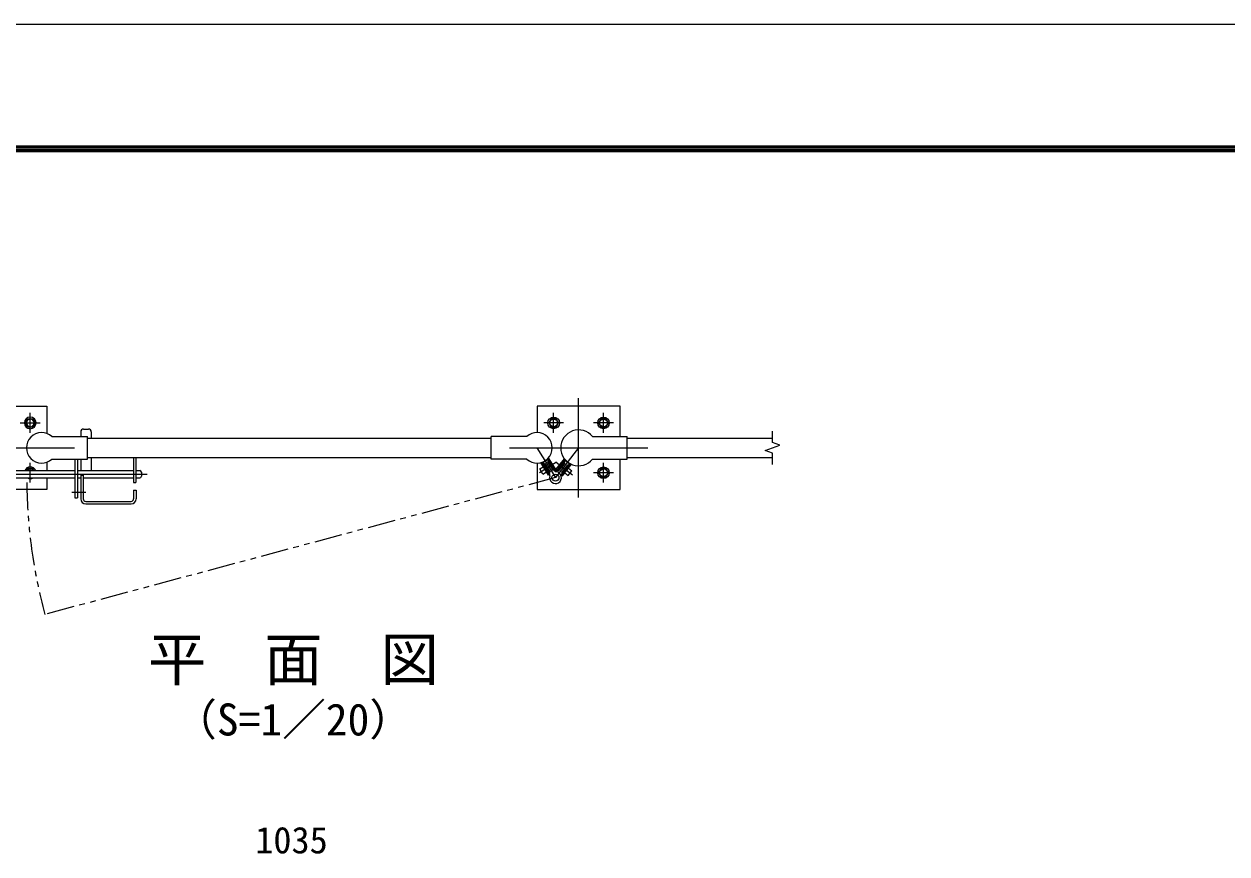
# Model space of a CAD drawing. Units: millimetres, scale not verified. Extents: x -4200 to 4200, y -2970 to 2970.
# Drawn here: x -2585 to -413, y 1472 to 2970 of the extents above; entities that cross this region are included whole.
import ezdxf
from ezdxf.enums import TextEntityAlignment as Align

# ---------------------------------------------------------------- set-up
doc = ezdxf.new("R2010")
doc.units = ezdxf.units.MM
doc.header["$LTSCALE"] = 20
doc.linetypes.add('USER1', pattern=[50.8, 31.75, -6.35, 6.35, -6.35])
doc.linetypes.add('USER2', pattern=[5, 2.5, -0.5, 0.5, -0.5, 0.5, -0.5])
doc.layers.add('0-0_D-TTL-TXT', color=7, linetype='Continuous')
for name, color, linetype, lineweight in [('0-1_D-BMK', 2, 'USER1', 13), ('0-2_D-STR1', 1, 'Continuous', 18), ('0-3_D-STR3', 3, 'Continuous', 13), ('0-4_D-STR-DIM', 7, 'Continuous', 9), ('0-5_0', 3, 'Continuous', 18), ('0-8_D-TTL', 7, 'Continuous', 9)]:
    doc.layers.add(name, color=color, linetype=linetype, lineweight=lineweight)
doc.styles.add('ＭＳ ゴシック', font='')
doc.styles.get('ＭＳ ゴシック').set_extended_font_data('MS Gothic')

# ---------------------------------------------------------------- blocks, each defined once
blk = doc.blocks.new('M10-平')
at = {"layer": '0-5_0'}
blk.add_lwpolyline([(152.6, -88.1), (152.6, 88.1), (0, 176.2), (-152.6, 88.1), (-152.6, -88.1), (0, -176.2)], close=True, dxfattribs=at)
for radius in [210, 138.5]:
    blk.add_circle((0, 0), radius, dxfattribs=at)

msp = doc.modelspace()

# ---------------------------------------------------------------- linework, layer by layer
at = {"layer": '0-1_D-BMK'}
for p, q in [((-1584.05, 2115.38), (-1584.05, 2294.33)), ((-2574.05, 2231.94), (-2574.05, 2267.77)), ((-1629.05, 2231.94), (-1629.05, 2267.77)), ((-1539.05, 2231.94), (-1539.05, 2267.77)), ((-2591.96, 2249.85), (-2556.13, 2249.85)), ((-1611.13, 2249.85), (-1646.96, 2249.85)), ((-1521.13, 2249.85), (-1556.96, 2249.85)), ((-2744.05, 2204.85), (-2494.05, 2204.85)), ((-1709.05, 2204.85), (-1459.05, 2204.85)), ((-1659.2, 2204.85), (-1625.78, 2151.04)), ((-1584.05, 2204.85), (-1625.78, 2151.04)), ((-2574.05, 2141.94), (-2574.05, 2177.77)), ((-1624.2, 2178.85), (-1654.64, 2159.95)), ((-1624.56, 2178.95), (-1595.11, 2156.11)), ((-1539.05, 2141.94), (-1539.05, 2177.77)), ((-2680.36, 2157.15), (-2362.7, 2157.15)), ((-1521.13, 2159.85), (-1556.96, 2159.85)), ((-2498.82, 2124.65), (-2473.68, 2124.65))]:
    msp.add_line(p, q, dxfattribs=at)
at = {"layer": '0-1_D-BMK', "linetype": 'USER2'}
msp.add_line((-1625.78, 2151.04), (-2547.79, 1903.98), dxfattribs=at)
msp.add_arc((-1625.78, 2151.04), 954.54, 180.5332, 195, dxfattribs=at)
at = {"layer": '0-2_D-STR1'}
for p, q in [((-2470.9, 2222.35), (-1741.7, 2222.35)), ((-1496.55, 2222.35), (-1234.05, 2222.35)), ((-2470.9, 2187.35), (-1741.7, 2187.35)), ((-1496.55, 2187.35), (-1234.05, 2187.35))]:
    msp.add_line(p, q, dxfattribs=at)
at = {"layer": '0-3_D-STR3'}
for p, q in [((-2477.9, 2238.65), (-2468.9, 2238.65)), ((-2534.9, 2225.2), (-2470.9, 2225.2)), ((-2482.9, 2233.65), (-2482.9, 2225.2)), ((-2463.9, 2233.65), (-2463.9, 2222.35)), ((-1677.69, 2225.2), (-1741.7, 2225.2)), ((-1558.9, 2225.2), (-1496.55, 2225.2)), ((-2544.05, 2178.99), (-2544.05, 2163.65)), ((-2488.9, 2184.5), (-2488.9, 2114.65)), ((-2482.9, 2184.5), (-2482.9, 2163.65)), ((-2463.9, 2187.35), (-2463.9, 2163.65)), ((-2387.9, 2187.35), (-2387.9, 2142.15)), ((-2383.4, 2187.35), (-2383.4, 2142.15)), ((-1638.24, 2155.37), (-1652.42, 2178.2)), ((-1636.31, 2156.62), (-1650.13, 2178.89)), ((-1647.8, 2178.91), (-1648.12, 2177.54)), ((-1648.12, 2177.54), (-1636.48, 2158.79)), ((-1647.8, 2178.91), (-1641, 2183.14)), ((-1646.8, 2175.41), (-1645.1, 2176.47)), ((-1645.78, 2171.88), (-1644.93, 2172.4)), ((-1645.1, 2176.47), (-1635.6, 2161.18)), ((-1639.13, 2163.06), (-1644.93, 2172.4)), ((-1641, 2183.14), (-1639.62, 2182.81)), ((-1640, 2179.63), (-1638.3, 2180.69)), ((-1640, 2179.63), (-1630.51, 2164.34)), ((-1626.11, 2162.95), (-1639.94, 2185.22)), ((-1639.62, 2182.81), (-1627.98, 2164.07)), ((-1624.16, 2164.17), (-1638.31, 2186.96)), ((-1625.02, 2165.56), (-1609.76, 2185.23)), ((-1624.21, 2162.85), (-1608.27, 2183.41)), ((-1608.66, 2178.01), (-1619.69, 2163.78)), ((-1603.92, 2174.33), (-1614.95, 2160.1)), ((-1614.72, 2155.5), (-1598.78, 2176.06)), ((-1600.81, 2175.08), (-1614.33, 2157.64)), ((-1612.9, 2154.09), (-1596.65, 2175.06)), ((-1610.24, 2179.23), (-1608.66, 2178.01)), ((-1607.31, 2181.38), (-1600.98, 2176.48)), ((-1603.92, 2174.33), (-1602.34, 2173.1)), ((-1600.98, 2176.48), (-1600.81, 2175.08)), ((-2616.75, 2163.65), (-2493.4, 2163.65)), ((-2616.75, 2150.65), (-2493.4, 2150.65)), ((-2567.42, 2163.64), (-2569.64, 2167.48)), ((-2488.9, 2163.65), (-2387.9, 2163.65)), ((-2488.9, 2150.65), (-2482.9, 2150.65)), ((-2482.9, 2155.65), (-2482.9, 2112.65)), ((-2482.9, 2155.65), (-2478.4, 2155.65)), ((-2478.4, 2155.65), (-2478.4, 2112.65)), ((-2478.4, 2150.65), (-2387.9, 2150.65)), ((-2383.4, 2163.65), (-2376.4, 2163.65)), ((-2383.4, 2150.65), (-2376.4, 2150.65)), ((-2373.4, 2160.65), (-2373.4, 2153.65)), ((-1654.11, 2166.71), (-1647.73, 2170.66)), ((-1648.3, 2157.36), (-1654.11, 2166.71)), ((-1648.3, 2157.36), (-1641.93, 2161.32)), ((-1639.98, 2162.53), (-1639.13, 2163.06)), ((-1636.31, 2156.62), (-1638.26, 2155.41)), ((-1637.3, 2160.12), (-1635.6, 2161.18)), ((-1630.51, 2164.34), (-1628.81, 2165.4)), ((-1626.11, 2162.95), (-1624.16, 2164.17)), ((-1624.21, 2162.85), (-1625.12, 2163.57)), ((-1621.27, 2165.01), (-1619.69, 2163.78)), ((-1614.95, 2160.1), (-1613.37, 2158.88)), ((-1614.72, 2155.5), (-1612.9, 2154.09)), ((-1611.34, 2161.5), (-1604.6, 2170.19)), ((-1611.34, 2161.5), (-1610.55, 2160.88)), ((-1608.73, 2159.47), (-1602.8, 2154.88)), ((-1604.6, 2170.19), (-1603.81, 2169.58)), ((-1602.8, 2154.88), (-1596.06, 2163.57)), ((-1601.99, 2168.17), (-1596.06, 2163.57)), ((-2387.9, 2142.15), (-2383.4, 2142.15)), ((-2387.4, 2128.65), (-2387.4, 2112.65)), ((-2387.4, 2128.65), (-2382.9, 2128.65)), ((-2382.9, 2128.65), (-2382.9, 2112.65)), ((-2473.9, 2108.15), (-2391.9, 2108.15)), ((-2473.9, 2103.65), (-2391.9, 2103.65))]:
    msp.add_line(p, q, dxfattribs=at)
for points in [[(-2694.05, 2225.2), (-2694.05, 2279.85), (-2544.05, 2279.85), (-2544.05, 2230.72)], [(-1509.05, 2225.2), (-1509.05, 2279.85), (-1659.05, 2279.85), (-1659.05, 2232.35)], [(-2534.9, 2184.5), (-2470.9, 2184.5), (-2470.9, 2225.2)], [(-1677.69, 2184.5), (-1741.7, 2184.5), (-1741.7, 2225.2)], [(-1558.9, 2184.5), (-1496.55, 2184.5), (-1496.55, 2225.2)], [(-2544.05, 2150.65), (-2544.05, 2129.85), (-2694.05, 2129.85), (-2694.05, 2184.5)], [(-2493.4, 2184.5), (-2493.4, 2114.65), (-2488.9, 2114.65)], [(-1659.05, 2177.36), (-1659.05, 2129.85), (-1509.05, 2129.85), (-1509.05, 2184.5)], [(-1607.31, 2181.38), (-1608.71, 2181.21), (-1622.23, 2163.77)], [(-2569.64, 2167.48), (-2578.45, 2167.48), (-2580.66, 2163.65)]]:
    msp.add_lwpolyline(points, dxfattribs=at)
msp.add_circle((-1625.78, 2151.04), 6.3, dxfattribs=at)
for centre, radius, start, end in [((-2477.9, 2233.65), 5, 90, 180), ((-2468.9, 2233.65), 5, 0, 90), ((-1584.05, 2204.85), 32.35, 38.9806, 321.0194), ((-2553.4, 2204.85), 27.5, 47.73142, 312.26858), ((-1659.2, 2204.85), 27.5, 227.73142, 132.26858), ((-2574.05, 2159.85), 10.5, 21.21557, 158.78443), ((-2574.05, 2159.85), 6.93, 33.27718, 146.72282), ((-2574.05, 2159.85), 10.5, 241.17846, 298.82154), ((-2376.4, 2160.65), 3, 0, 90), ((-2376.4, 2153.65), 3, 270, 0), ((-1625.78, 2151.04), 10.8, 161.10578, 82.57528), ((-1640.72, 2156.15), 5, 341.10578, 31.84053), ((-1623.73, 2166.7), 5, 211.84053, 262.57528), ((-1626.18, 2166.83), 5, 281.21846, 322.21032), ((-1610.38, 2154.58), 5, 142.21032, 192.94508), ((-2473.9, 2112.65), 9, 180, 270), ((-2473.9, 2112.65), 4.5, 180, 270), ((-2391.9, 2112.65), 4.5, 270, 0), ((-2391.9, 2112.65), 9, 270, 0)]:
    msp.add_arc(centre, radius, start, end, dxfattribs=at)
at = {"layer": '0-4_D-STR-DIM'}
for p, q in [((-1234.05, 2214.47), (-1234.05, 2234.85)), ((-1247.26, 2200.04), (-1220.83, 2209.66)), ((-1234.05, 2195.23), (-1247.26, 2200.04)), ((-1220.83, 2209.66), (-1234.05, 2214.47)), ((-1234.05, 2174.85), (-1234.05, 2195.23))]:
    msp.add_line(p, q, dxfattribs=at)
at = {"layer": '0-8_D-TTL', "color": 2, "lineweight": 18}
msp.add_lwpolyline([(-4200, 2970), (4200, 2970), (4200, -2970), (-4200, -2970)], close=True, dxfattribs=at)
at = {"layer": '0-8_D-TTL'}
for points in [[(-3930, 2750), (3930, 2750), (3930, -2750), (-3930, -2750)], [(-3927.5, 2747.5), (3927.5, 2747.5), (3927.5, -2747.5), (-3927.5, -2747.5)], [(-3925, 2745), (3925, 2745), (3925, -2745), (-3925, -2745)], [(-3922.5, 2742.5), (3922.5, 2742.5), (3922.5, -2742.5), (-3922.5, -2742.5)], [(-3920, 2740), (3920, 2740), (3920, -2740), (-3920, -2740)]]:
    msp.add_lwpolyline(points, close=True, dxfattribs=at)

# ---------------------------------------------------------------- block references
at = {"layer": '0-3_D-STR3', "yscale": 0.05}
for p, xscale, rotation in [((-2574.05, 2249.85), -0.05, 330), ((-1629.05, 2249.85), 0.05, 30), ((-1539.05, 2249.85), 0.05, 30), ((-1539.05, 2159.85), 0.05, 30)]:
    msp.add_blockref('M10-平', p, dxfattribs=dict(at, xscale=xscale, rotation=rotation))

# ---------------------------------------------------------------- texts
at = {"layer": '0-0_D-TTL-TXT', "style": 'ＭＳ ゴシック'}
for s, height, p in [('平\u3000面\u3000図', 76.98, (-2361.44, 1761.33)), ('（S=1／20）', 57.77, (-2315.96, 1668.13))]:
    msp.add_text(s, height=height, dxfattribs=at).set_placement(p, align=Align.BOTTOM_LEFT)
at = {"layer": '0-4_D-STR-DIM', "style": 'ＭＳ ゴシック'}
msp.add_text('1035', height=48.09, dxfattribs=at).set_placement((-2167.8, 1458.12), align=Align.BOTTOM_LEFT)

doc.saveas('drawing.dxf')
